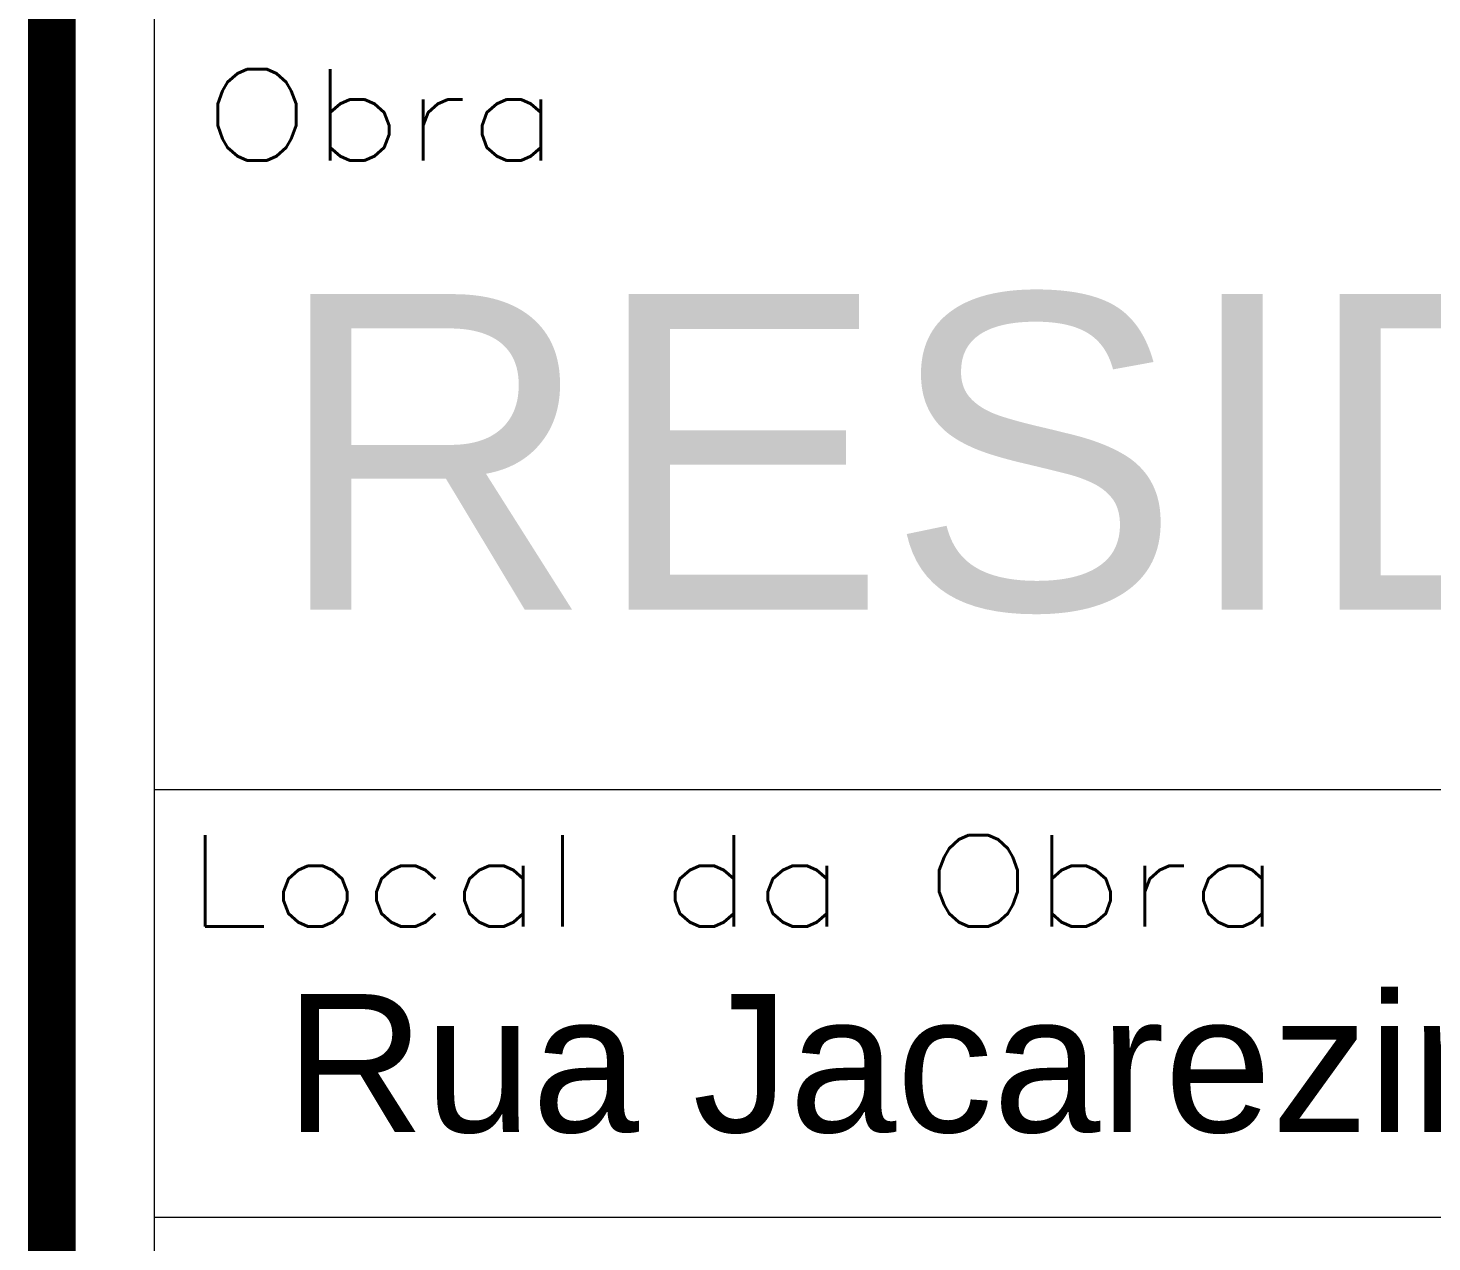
# Model space of a CAD drawing. Header units: inches. Extents: x 0 to 5940, y 0 to 4205.
# Drawn here: x 5015 to 5162.2, y 456.7 to 584 of the extents above; entities that cross this region are included whole.
import ezdxf

# ---------------------------------------------------------------- set-up
doc = ezdxf.new("R2010")
doc.units = ezdxf.units.IN
doc.header["$LTSCALE"] = 50
doc.header["$MEASUREMENT"] = 0
doc.layers.add('FOLHA', color=7, linetype='Continuous')
doc.styles.add('TEXTO1', font='romans.shx', dxfattribs={"width": 1.25, "height": 0.175})
doc.styles.add('TEXTO2', font='arial.ttf', dxfattribs={"height": 0.35})

msp = doc.modelspace()

# ---------------------------------------------------------------- linework, layer by layer
at = {"lineweight": 0}
for p, q in [((5028.2, 1521.194), (5028.2, 60)), ((5885, 504.126), (5028.2, 504.126)), ((5885, 459.279), (5028.2, 459.279)), ((5885, 459.279), (5028.2, 459.279))]:
    msp.add_line(p, q, dxfattribs=at)
at = {"layer": 'FOLHA', "color": 252, "const_width": 5}
msp.add_lwpolyline([(5017.5, 60), (5017.5, 4145)], dxfattribs=at)

# ---------------------------------------------------------------- texts
at = {"lineweight": 0, "style": 'TEXTO1', "width": 1.25}
for s, p in [('Obra', (5033.344, 570.129)), ('Local da Obra', (5031.513, 489.789))]:
    msp.add_text(s, height=9.576, dxfattribs=at).set_placement(p)
at = {"lineweight": 0, "style": 'TEXTO2'}
for s, height, p in [('RESIDENCIAL ARRAIA', 33.09466, (5040.789, 523.016)), ('Rua Jacarezinho, 154 - Jardim Paulistano, São Paulo - SP', 14.4756, (5041.959, 468.241))]:
    msp.add_text(s, height=height, dxfattribs=at).set_placement(p)

doc.saveas('drawing.dxf')
